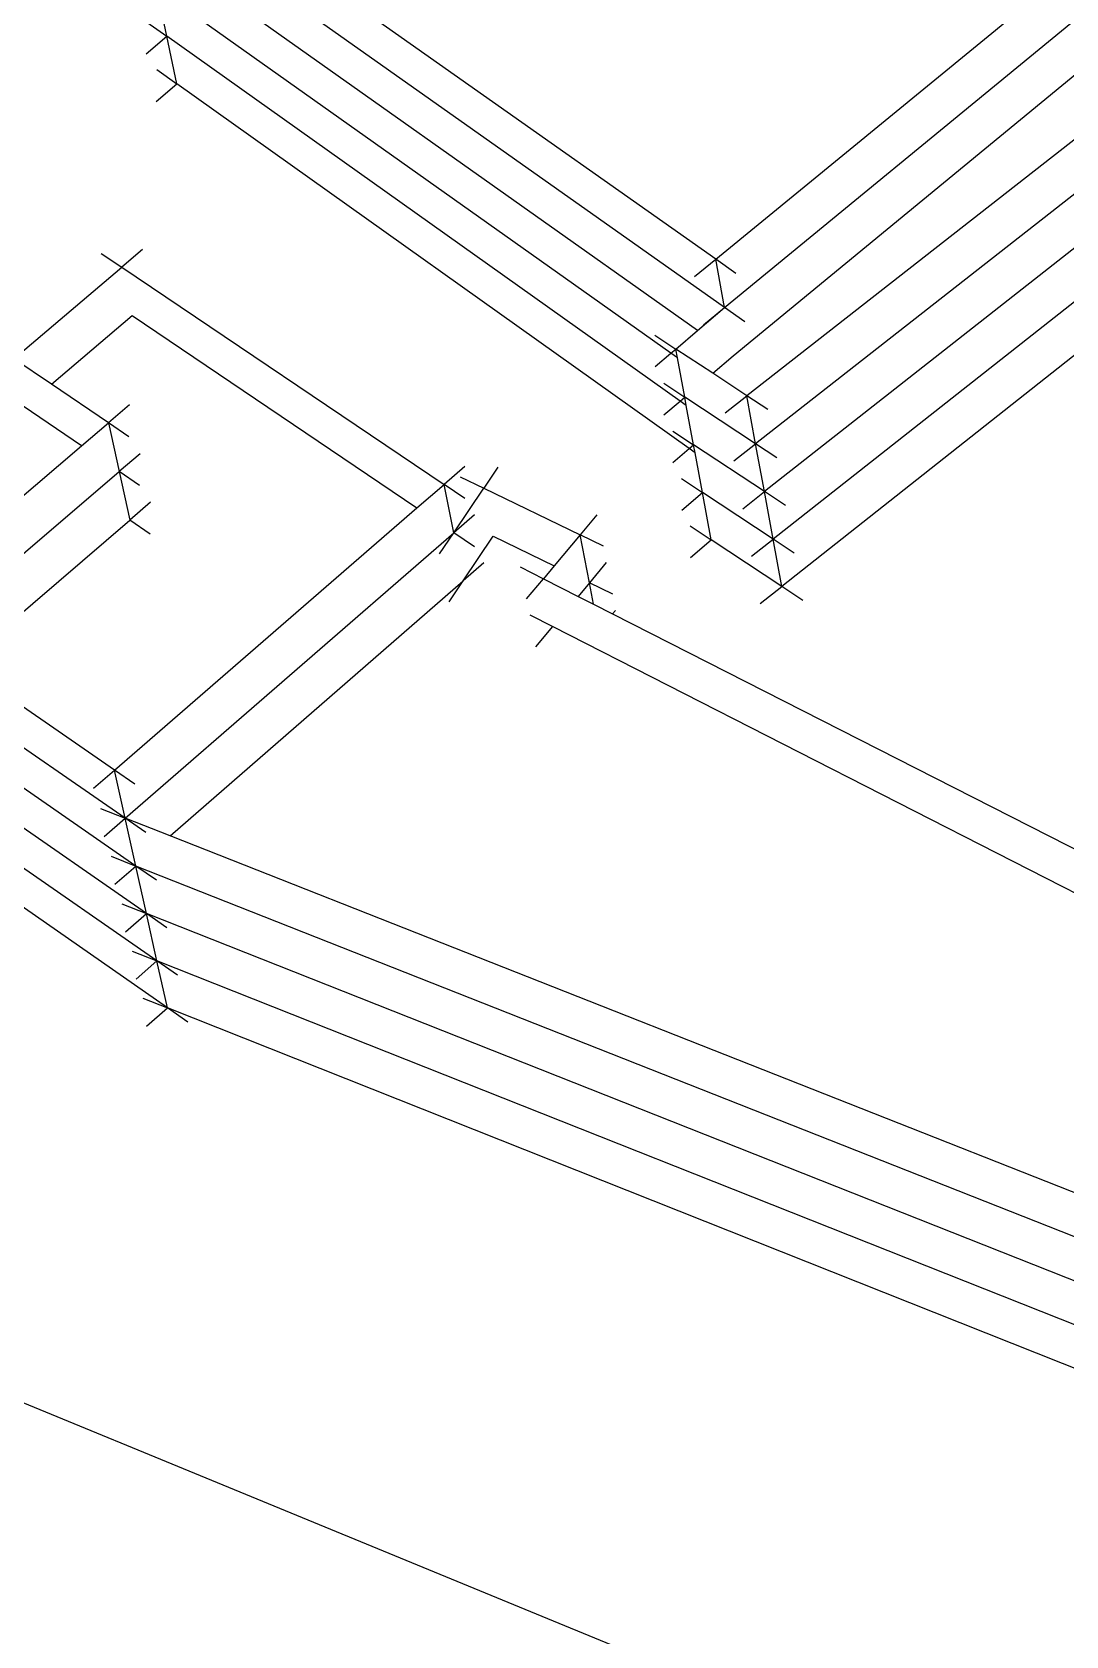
# Model space of a CAD drawing. Header units: inches. Extents: x 105 to 795, y 0 to 500.
# Drawn here: x 313.2 to 371.8, y 119.5 to 210.4 of the extents above; entities that cross this region are included whole.
import ezdxf

# ---------------------------------------------------------------- set-up
doc = ezdxf.new("R2010")
doc.units = ezdxf.units.IN
doc.header["$MEASUREMENT"] = 0

# ---------------------------------------------------------------- blocks, each defined once
blk = doc.blocks.new('block 246')
at = {"color": 7, "lineweight": 25, "true_color": 0xffffff}
blk.add_lwpolyline([(285.209, 144.011), (585.551, 20.309)], dxfattribs=at)
blk = doc.blocks.new('block 1647')
at = {"color": 7, "lineweight": 25, "true_color": 0xffffff}
blk.add_lwpolyline([(320.248, 206.433), (321.422, 207.437)], dxfattribs=at)
blk = doc.blocks.new('block 1648')
at = {"color": 7, "lineweight": 25, "true_color": 0xffffff}
blk.add_lwpolyline([(320.294, 208.24), (321.422, 207.437)], dxfattribs=at)
blk = doc.blocks.new('block 1649')
at = {"color": 7, "lineweight": 25, "true_color": 0xffffff}
blk.add_lwpolyline([(319.679, 209.13), (320.854, 210.132)], dxfattribs=at)
blk = doc.blocks.new('block 1650')
at = {"color": 7, "lineweight": 25, "true_color": 0xffffff}
blk.add_lwpolyline([(319.726, 210.934), (320.854, 210.132)], dxfattribs=at)
blk = doc.blocks.new('block 1651')
at = {"color": 7, "lineweight": 25, "true_color": 0xffffff}
blk.add_lwpolyline([(321.422, 207.437), (320.854, 210.132)], dxfattribs=at)
blk = doc.blocks.new('block 1653')
at = {"color": 7, "lineweight": 25, "true_color": 0xffffff}
blk.add_lwpolyline([(354.451, 177.976), (355.678, 178.945)], dxfattribs=at)
blk = doc.blocks.new('block 1654')
at = {"color": 7, "lineweight": 25, "true_color": 0xffffff}
blk.add_lwpolyline([(379.801, 198.001), (355.678, 178.945)], dxfattribs=at)
blk = doc.blocks.new('block 1656')
at = {"color": 7, "lineweight": 25, "true_color": 0xffffff}
blk.add_lwpolyline([(319.704, 154.027), (320.888, 155.066)], dxfattribs=at)
blk = doc.blocks.new('block 1657')
at = {"color": 7, "lineweight": 25, "true_color": 0xffffff}
blk.add_lwpolyline([(319.49, 155.622), (320.888, 155.066)], dxfattribs=at)
blk = doc.blocks.new('block 1658')
at = {"color": 7, "lineweight": 25, "true_color": 0xffffff}
blk.add_lwpolyline([(377.383, 132.607), (320.888, 155.066)], dxfattribs=at)
blk = doc.blocks.new('block 1661')
at = {"color": 7, "lineweight": 25, "true_color": 0xffffff}
blk.add_lwpolyline([(350.515, 180.581), (351.689, 181.589)], dxfattribs=at)
blk = doc.blocks.new('block 1662')
at = {"color": 7, "lineweight": 25, "true_color": 0xffffff}
blk.add_lwpolyline([(356.869, 178.156), (355.678, 178.945)], dxfattribs=at)
blk = doc.blocks.new('block 1663')
at = {"color": 7, "lineweight": 25, "true_color": 0xffffff}
blk.add_lwpolyline([(350.502, 182.376), (351.689, 181.589)], dxfattribs=at)
blk = doc.blocks.new('block 1664')
at = {"color": 7, "lineweight": 25, "true_color": 0xffffff}
blk.add_lwpolyline([(355.678, 178.945), (351.689, 181.589)], dxfattribs=at)
blk = doc.blocks.new('block 1665')
at = {"color": 7, "lineweight": 25, "true_color": 0xffffff}
blk.add_lwpolyline([(353.962, 180.658), (355.189, 181.625)], dxfattribs=at)
blk = doc.blocks.new('block 1666')
at = {"color": 7, "lineweight": 25, "true_color": 0xffffff}
blk.add_lwpolyline([(379.384, 200.691), (355.189, 181.625)], dxfattribs=at)
blk = doc.blocks.new('block 1667')
at = {"color": 7, "lineweight": 25, "true_color": 0xffffff}
blk.add_lwpolyline([(319.11, 156.693), (320.294, 157.731)], dxfattribs=at)
blk = doc.blocks.new('block 1668')
at = {"color": 7, "lineweight": 25, "true_color": 0xffffff}
blk.add_lwpolyline([(318.897, 158.286), (320.294, 157.731)], dxfattribs=at)
blk = doc.blocks.new('block 1669')
at = {"color": 7, "lineweight": 25, "true_color": 0xffffff}
blk.add_lwpolyline([(376.937, 135.256), (320.294, 157.731)], dxfattribs=at)
blk = doc.blocks.new('block 1674')
at = {"color": 7, "lineweight": 25, "true_color": 0xffffff}
blk.add_lwpolyline([(350.016, 183.265), (351.191, 184.271)], dxfattribs=at)
blk = doc.blocks.new('block 1675')
at = {"color": 7, "lineweight": 25, "true_color": 0xffffff}
blk.add_lwpolyline([(356.38, 180.838), (355.189, 181.625)], dxfattribs=at)
blk = doc.blocks.new('block 1676')
at = {"color": 7, "lineweight": 25, "true_color": 0xffffff}
blk.add_lwpolyline([(350.004, 185.056), (351.191, 184.271)], dxfattribs=at)
blk = doc.blocks.new('block 1677')
at = {"color": 7, "lineweight": 25, "true_color": 0xffffff}
blk.add_lwpolyline([(355.189, 181.625), (351.191, 184.271)], dxfattribs=at)
blk = doc.blocks.new('block 1679')
at = {"color": 7, "lineweight": 25, "true_color": 0xffffff}
blk.add_lwpolyline([(355.678, 178.945), (355.189, 181.625)], dxfattribs=at)
blk = doc.blocks.new('block 1680')
at = {"color": 7, "lineweight": 25, "true_color": 0xffffff}
blk.add_lwpolyline([(320.888, 155.066), (320.294, 157.731)], dxfattribs=at)
blk = doc.blocks.new('block 1683')
at = {"color": 7, "lineweight": 25, "true_color": 0xffffff}
blk.add_lwpolyline([(351.689, 181.589), (351.191, 184.271)], dxfattribs=at)
blk = doc.blocks.new('block 1685')
at = {"color": 7, "lineweight": 25, "true_color": 0xffffff}
blk.add_lwpolyline([(322.051, 154.257), (320.888, 155.066)], dxfattribs=at)
blk = doc.blocks.new('block 1688')
at = {"color": 7, "lineweight": 25, "true_color": 0xffffff}
blk.add_lwpolyline([(321.457, 156.924), (320.294, 157.731)], dxfattribs=at)
blk = doc.blocks.new('block 1689')
at = {"color": 7, "lineweight": 25, "true_color": 0xffffff}
blk.add_lwpolyline([(320.294, 157.731), (311.707, 163.697)], dxfattribs=at)
blk = doc.blocks.new('block 1693')
at = {"color": 7, "lineweight": 25, "true_color": 0xffffff}
blk.add_lwpolyline([(320.854, 210.132), (320.283, 212.841)], dxfattribs=at)
blk = doc.blocks.new('block 1696')
at = {"color": 7, "lineweight": 25, "true_color": 0xffffff}
blk.add_lwpolyline([(350.917, 193.453), (319.709, 215.564)], dxfattribs=at)
blk = doc.blocks.new('block 1700')
at = {"color": 7, "lineweight": 25, "true_color": 0xffffff}
blk.add_lwpolyline([(353.589, 193.935), (352.439, 194.748)], dxfattribs=at)
blk = doc.blocks.new('block 1702')
at = {"color": 7, "lineweight": 25, "true_color": 0xffffff}
blk.add_lwpolyline([(352.439, 194.748), (319.132, 218.303)], dxfattribs=at)
blk = doc.blocks.new('block 1703')
at = {"color": 7, "lineweight": 25, "true_color": 0xffffff}
blk.add_lwpolyline([(351.244, 193.766), (352.439, 194.748)], dxfattribs=at)
blk = doc.blocks.new('block 1705')
at = {"color": 7, "lineweight": 25, "true_color": 0xffffff}
blk.add_lwpolyline([(352.439, 194.748), (390.614, 226.124)], dxfattribs=at)
blk = doc.blocks.new('block 1722')
at = {"color": 7, "lineweight": 25, "true_color": 0xffffff}
blk.add_lwpolyline([(353.088, 196.679), (351.939, 197.489)], dxfattribs=at)
blk = doc.blocks.new('block 1724')
at = {"color": 7, "lineweight": 25, "true_color": 0xffffff}
blk.add_lwpolyline([(350.743, 196.51), (351.939, 197.489)], dxfattribs=at)
blk = doc.blocks.new('block 1728')
at = {"color": 7, "lineweight": 25, "true_color": 0xffffff}
blk.add_lwpolyline([(352.439, 194.748), (351.939, 197.489)], dxfattribs=at)
blk = doc.blocks.new('block 1742')
at = {"color": 7, "lineweight": 25, "true_color": 0xffffff}
blk.add_lwpolyline([(353.47, 183.354), (354.698, 184.32)], dxfattribs=at)
blk = doc.blocks.new('block 1743')
at = {"color": 7, "lineweight": 25, "true_color": 0xffffff}
blk.add_lwpolyline([(378.964, 203.396), (354.698, 184.32)], dxfattribs=at)
blk = doc.blocks.new('block 1746')
at = {"color": 7, "lineweight": 25, "true_color": 0xffffff}
blk.add_lwpolyline([(346.262, 177.594), (346.095, 177.394)], dxfattribs=at)
blk = doc.blocks.new('block 1747')
at = {"color": 7, "lineweight": 25, "true_color": 0xffffff}
blk.add_lwpolyline([(318.513, 159.375), (319.698, 160.411)], dxfattribs=at)
blk = doc.blocks.new('block 1748')
at = {"color": 7, "lineweight": 25, "true_color": 0xffffff}
blk.add_lwpolyline([(318.301, 160.964), (319.698, 160.411)], dxfattribs=at)
blk = doc.blocks.new('block 1749')
at = {"color": 7, "lineweight": 25, "true_color": 0xffffff}
blk.add_lwpolyline([(376.489, 137.919), (319.698, 160.411)], dxfattribs=at)
blk = doc.blocks.new('block 1754')
at = {"color": 7, "lineweight": 25, "true_color": 0xffffff}
blk.add_lwpolyline([(355.888, 183.534), (354.698, 184.32)], dxfattribs=at)
blk = doc.blocks.new('block 1755')
at = {"color": 7, "lineweight": 25, "true_color": 0xffffff}
blk.add_lwpolyline([(349.504, 187.75), (350.69, 186.967)], dxfattribs=at)
blk = doc.blocks.new('block 1756')
at = {"color": 7, "lineweight": 25, "true_color": 0xffffff}
blk.add_lwpolyline([(354.698, 184.32), (350.69, 186.967)], dxfattribs=at)
blk = doc.blocks.new('block 1758')
at = {"color": 7, "lineweight": 25, "true_color": 0xffffff}
blk.add_lwpolyline([(355.189, 181.625), (354.698, 184.32)], dxfattribs=at)
blk = doc.blocks.new('block 1759')
at = {"color": 7, "lineweight": 25, "true_color": 0xffffff}
blk.add_lwpolyline([(320.294, 157.731), (319.698, 160.411)], dxfattribs=at)
blk = doc.blocks.new('block 1761')
at = {"color": 7, "lineweight": 25, "true_color": 0xffffff}
blk.add_lwpolyline([(352.976, 186.066), (354.204, 187.029)], dxfattribs=at)
blk = doc.blocks.new('block 1762')
at = {"color": 7, "lineweight": 25, "true_color": 0xffffff}
blk.add_lwpolyline([(378.543, 206.116), (354.204, 187.029)], dxfattribs=at)
blk = doc.blocks.new('block 1781')
at = {"color": 7, "lineweight": 25, "true_color": 0xffffff}
blk.add_lwpolyline([(341.405, 177.336), (342.712, 176.669)], dxfattribs=at)
blk = doc.blocks.new('block 1783')
at = {"color": 7, "lineweight": 25, "true_color": 0xffffff}
blk.add_lwpolyline([(342.712, 176.669), (381.804, 156.722)], dxfattribs=at)
blk = doc.blocks.new('block 1784')
at = {"color": 7, "lineweight": 25, "true_color": 0xffffff}
blk.add_lwpolyline([(345.739, 180.296), (344.791, 179.159)], dxfattribs=at)
blk = doc.blocks.new('block 1785')
at = {"color": 7, "lineweight": 25, "true_color": 0xffffff}
blk.add_lwpolyline([(341.76, 175.527), (342.712, 176.669)], dxfattribs=at)
blk = doc.blocks.new('block 1786')
at = {"color": 7, "lineweight": 25, "true_color": 0xffffff}
blk.add_lwpolyline([(344.791, 179.159), (344.145, 178.386)], dxfattribs=at)
blk = doc.blocks.new('block 1787')
at = {"color": 7, "lineweight": 25, "true_color": 0xffffff}
blk.add_lwpolyline([(346.12, 178.516), (344.791, 179.159)], dxfattribs=at)
blk = doc.blocks.new('block 1788')
at = {"color": 7, "lineweight": 25, "true_color": 0xffffff}
blk.add_lwpolyline([(339.338, 181.798), (342.797, 180.124)], dxfattribs=at)
blk = doc.blocks.new('block 1789')
at = {"color": 7, "lineweight": 25, "true_color": 0xffffff}
blk.add_lwpolyline([(336.844, 178.074), (337.647, 179.273)], dxfattribs=at)
blk = doc.blocks.new('block 1790')
at = {"color": 7, "lineweight": 25, "true_color": 0xffffff}
blk.add_lwpolyline([(337.647, 179.273), (339.338, 181.798)], dxfattribs=at)
blk = doc.blocks.new('block 1791')
at = {"color": 7, "lineweight": 25, "true_color": 0xffffff}
blk.add_lwpolyline([(317.912, 162.072), (319.098, 163.105)], dxfattribs=at)
blk = doc.blocks.new('block 1792')
at = {"color": 7, "lineweight": 25, "true_color": 0xffffff}
blk.add_lwpolyline([(338.816, 180.292), (337.647, 179.273)], dxfattribs=at)
blk = doc.blocks.new('block 1793')
at = {"color": 7, "lineweight": 25, "true_color": 0xffffff}
blk.add_lwpolyline([(321.049, 164.807), (337.647, 179.273)], dxfattribs=at)
blk = doc.blocks.new('block 1794')
at = {"color": 7, "lineweight": 25, "true_color": 0xffffff}
blk.add_lwpolyline([(317.701, 163.657), (319.098, 163.105)], dxfattribs=at)
blk = doc.blocks.new('block 1800')
at = {"color": 7, "lineweight": 25, "true_color": 0xffffff}
blk.add_lwpolyline([(352.938, 192.021), (391, 223.382)], dxfattribs=at)
blk = doc.blocks.new('block 1801')
at = {"color": 7, "lineweight": 25, "true_color": 0xffffff}
blk.add_lwpolyline([(351.771, 191.027), (352.938, 192.021)], dxfattribs=at)
blk = doc.blocks.new('block 1802')
at = {"color": 7, "lineweight": 25, "true_color": 0xffffff}
blk.add_lwpolyline([(355.394, 186.245), (354.204, 187.029)], dxfattribs=at)
blk = doc.blocks.new('block 1803')
at = {"color": 7, "lineweight": 25, "true_color": 0xffffff}
blk.add_lwpolyline([(349, 190.459), (350.187, 189.678)], dxfattribs=at)
blk = doc.blocks.new('block 1804')
at = {"color": 7, "lineweight": 25, "true_color": 0xffffff}
blk.add_lwpolyline([(354.204, 187.029), (350.187, 189.678)], dxfattribs=at)
blk = doc.blocks.new('block 1806')
at = {"color": 7, "lineweight": 25, "true_color": 0xffffff}
blk.add_lwpolyline([(354.698, 184.32), (354.204, 187.029)], dxfattribs=at)
blk = doc.blocks.new('block 1808')
at = {"color": 7, "lineweight": 25, "true_color": 0xffffff}
blk.add_lwpolyline([(345.026, 177.938), (344.791, 179.159)], dxfattribs=at)
blk = doc.blocks.new('block 1809')
at = {"color": 7, "lineweight": 25, "true_color": 0xffffff}
blk.add_lwpolyline([(319.698, 160.411), (319.098, 163.105)], dxfattribs=at)
blk = doc.blocks.new('block 1813')
at = {"color": 7, "lineweight": 25, "true_color": 0xffffff}
blk.add_lwpolyline([(352.479, 188.792), (353.708, 189.753)], dxfattribs=at)
blk = doc.blocks.new('block 1814')
at = {"color": 7, "lineweight": 25, "true_color": 0xffffff}
blk.add_lwpolyline([(378.119, 208.85), (353.708, 189.753)], dxfattribs=at)
blk = doc.blocks.new('block 1833')
at = {"color": 7, "lineweight": 25, "true_color": 0xffffff}
blk.add_lwpolyline([(340.874, 180.052), (342.18, 179.387)], dxfattribs=at)
blk = doc.blocks.new('block 1835')
at = {"color": 7, "lineweight": 25, "true_color": 0xffffff}
blk.add_lwpolyline([(345.214, 183.013), (344.265, 181.878)], dxfattribs=at)
blk = doc.blocks.new('block 1836')
at = {"color": 7, "lineweight": 25, "true_color": 0xffffff}
blk.add_lwpolyline([(341.227, 178.248), (342.18, 179.387)], dxfattribs=at)
blk = doc.blocks.new('block 1837')
at = {"color": 7, "lineweight": 25, "true_color": 0xffffff}
blk.add_lwpolyline([(337.474, 185.159), (338.799, 184.519)], dxfattribs=at)
blk = doc.blocks.new('block 1838')
at = {"color": 7, "lineweight": 25, "true_color": 0xffffff}
blk.add_lwpolyline([(345.594, 181.236), (344.265, 181.878)], dxfattribs=at)
blk = doc.blocks.new('block 1839')
at = {"color": 7, "lineweight": 25, "true_color": 0xffffff}
blk.add_lwpolyline([(338.799, 184.519), (344.265, 181.878)], dxfattribs=at)
blk = doc.blocks.new('block 1840')
at = {"color": 7, "lineweight": 25, "true_color": 0xffffff}
blk.add_lwpolyline([(336.298, 180.796), (337.102, 181.993)], dxfattribs=at)
blk = doc.blocks.new('block 1841')
at = {"color": 7, "lineweight": 25, "true_color": 0xffffff}
blk.add_lwpolyline([(339.6, 185.711), (338.799, 184.519)], dxfattribs=at)
blk = doc.blocks.new('block 1842')
at = {"color": 7, "lineweight": 25, "true_color": 0xffffff}
blk.add_lwpolyline([(337.102, 181.993), (338.799, 184.519)], dxfattribs=at)
blk = doc.blocks.new('block 1843')
at = {"color": 7, "lineweight": 25, "true_color": 0xffffff}
blk.add_lwpolyline([(317.308, 164.783), (318.494, 165.814)], dxfattribs=at)
blk = doc.blocks.new('block 1844')
at = {"color": 7, "lineweight": 25, "true_color": 0xffffff}
blk.add_lwpolyline([(338.271, 183.01), (337.102, 181.993)], dxfattribs=at)
blk = doc.blocks.new('block 1845')
at = {"color": 7, "lineweight": 25, "true_color": 0xffffff}
blk.add_lwpolyline([(318.494, 165.814), (337.102, 181.993)], dxfattribs=at)
blk = doc.blocks.new('block 1846')
at = {"color": 7, "lineweight": 25, "true_color": 0xffffff}
blk.add_lwpolyline([(317.098, 166.365), (318.494, 165.814)], dxfattribs=at)
blk = doc.blocks.new('block 1850')
at = {"color": 7, "lineweight": 25, "true_color": 0xffffff}
blk.add_lwpolyline([(354.897, 188.971), (353.708, 189.753)], dxfattribs=at)
blk = doc.blocks.new('block 1851')
at = {"color": 7, "lineweight": 25, "true_color": 0xffffff}
blk.add_lwpolyline([(348.494, 193.183), (349.68, 192.402)], dxfattribs=at)
blk = doc.blocks.new('block 1853')
at = {"color": 7, "lineweight": 25, "true_color": 0xffffff}
blk.add_lwpolyline([(354.204, 187.029), (353.708, 189.753)], dxfattribs=at)
blk = doc.blocks.new('block 1855')
at = {"color": 7, "lineweight": 25, "true_color": 0xffffff}
blk.add_lwpolyline([(344.791, 179.159), (344.265, 181.878)], dxfattribs=at)
blk = doc.blocks.new('block 1856')
at = {"color": 7, "lineweight": 25, "true_color": 0xffffff}
blk.add_lwpolyline([(319.098, 163.105), (318.494, 165.814)], dxfattribs=at)
blk = doc.blocks.new('block 1870')
at = {"color": 7, "lineweight": 25, "true_color": 0xffffff}
blk.add_lwpolyline([(320.86, 159.604), (319.698, 160.411)], dxfattribs=at)
blk = doc.blocks.new('block 1871')
at = {"color": 7, "lineweight": 25, "true_color": 0xffffff}
blk.add_lwpolyline([(319.698, 160.411), (311.089, 166.381)], dxfattribs=at)
blk = doc.blocks.new('block 1873')
at = {"color": 7, "lineweight": 25, "true_color": 0xffffff}
blk.add_lwpolyline([(320.26, 162.301), (319.098, 163.105)], dxfattribs=at)
blk = doc.blocks.new('block 1874')
at = {"color": 7, "lineweight": 25, "true_color": 0xffffff}
blk.add_lwpolyline([(319.098, 163.105), (310.468, 169.079)], dxfattribs=at)
blk = doc.blocks.new('block 1876')
at = {"color": 7, "lineweight": 25, "true_color": 0xffffff}
blk.add_lwpolyline([(314.324, 190.41), (318.892, 194.297)], dxfattribs=at)
blk = doc.blocks.new('block 1877')
at = {"color": 7, "lineweight": 25, "true_color": 0xffffff}
blk.add_lwpolyline([(319.656, 165.012), (318.494, 165.814)], dxfattribs=at)
blk = doc.blocks.new('block 1878')
at = {"color": 7, "lineweight": 25, "true_color": 0xffffff}
blk.add_lwpolyline([(318.494, 165.814), (309.844, 171.793)], dxfattribs=at)
blk = doc.blocks.new('block 1879')
at = {"color": 7, "lineweight": 25, "true_color": 0xffffff}
blk.add_lwpolyline([(338.276, 181.2), (337.102, 181.993)], dxfattribs=at)
blk = doc.blocks.new('block 1880')
at = {"color": 7, "lineweight": 25, "true_color": 0xffffff}
blk.add_lwpolyline([(318.892, 194.297), (335.022, 183.398)], dxfattribs=at)
blk = doc.blocks.new('block 1882')
at = {"color": 7, "lineweight": 25, "true_color": 0xffffff}
blk.add_lwpolyline([(319.483, 198.042), (318.299, 197.038)], dxfattribs=at)
blk = doc.blocks.new('block 1883')
at = {"color": 7, "lineweight": 25, "true_color": 0xffffff}
blk.add_lwpolyline([(312.193, 191.855), (318.299, 197.038)], dxfattribs=at)
blk = doc.blocks.new('block 1884')
at = {"color": 7, "lineweight": 25, "true_color": 0xffffff}
blk.add_lwpolyline([(319.049, 167.737), (317.887, 168.539)], dxfattribs=at)
blk = doc.blocks.new('block 1885')
at = {"color": 7, "lineweight": 25, "true_color": 0xffffff}
blk.add_lwpolyline([(317.887, 168.539), (309.216, 174.521)], dxfattribs=at)
blk = doc.blocks.new('block 1886')
at = {"color": 7, "lineweight": 25, "true_color": 0xffffff}
blk.add_lwpolyline([(316.701, 167.51), (317.887, 168.539)], dxfattribs=at)
blk = doc.blocks.new('block 1887')
at = {"color": 7, "lineweight": 25, "true_color": 0xffffff}
blk.add_lwpolyline([(337.724, 185.741), (336.554, 184.728)], dxfattribs=at)
blk = doc.blocks.new('block 1888')
at = {"color": 7, "lineweight": 25, "true_color": 0xffffff}
blk.add_lwpolyline([(317.139, 197.82), (318.299, 197.038)], dxfattribs=at)
blk = doc.blocks.new('block 1889')
at = {"color": 7, "lineweight": 25, "true_color": 0xffffff}
blk.add_lwpolyline([(337.728, 183.937), (336.554, 184.728)], dxfattribs=at)
blk = doc.blocks.new('block 1890')
at = {"color": 7, "lineweight": 25, "true_color": 0xffffff}
blk.add_lwpolyline([(318.299, 197.038), (336.554, 184.728)], dxfattribs=at)
blk = doc.blocks.new('block 1891')
at = {"color": 7, "lineweight": 25, "true_color": 0xffffff}
blk.add_lwpolyline([(318.494, 165.814), (317.887, 168.539)], dxfattribs=at)
blk = doc.blocks.new('block 1892')
at = {"color": 7, "lineweight": 25, "true_color": 0xffffff}
blk.add_lwpolyline([(337.102, 181.993), (336.554, 184.728)], dxfattribs=at)
blk = doc.blocks.new('block 1911')
at = {"color": 7, "lineweight": 25, "true_color": 0xffffff}
blk.add_lwpolyline([(319.937, 183.726), (318.753, 182.71)], dxfattribs=at)
blk = doc.blocks.new('block 1912')
at = {"color": 7, "lineweight": 25, "true_color": 0xffffff}
blk.add_lwpolyline([(319.916, 181.918), (318.753, 182.71)], dxfattribs=at)
blk = doc.blocks.new('block 1919')
at = {"color": 7, "lineweight": 25, "true_color": 0xffffff}
blk.add_lwpolyline([(319.336, 186.472), (318.152, 185.458)], dxfattribs=at)
blk = doc.blocks.new('block 1920')
at = {"color": 7, "lineweight": 25, "true_color": 0xffffff}
blk.add_lwpolyline([(307.529, 176.36), (318.152, 185.458)], dxfattribs=at)
blk = doc.blocks.new('block 1921')
at = {"color": 7, "lineweight": 25, "true_color": 0xffffff}
blk.add_lwpolyline([(319.314, 184.668), (318.152, 185.458)], dxfattribs=at)
blk = doc.blocks.new('block 1922')
at = {"color": 7, "lineweight": 25, "true_color": 0xffffff}
blk.add_lwpolyline([(316.015, 186.912), (307.448, 192.737)], dxfattribs=at)
blk = doc.blocks.new('block 1923')
at = {"color": 7, "lineweight": 25, "true_color": 0xffffff}
blk.add_lwpolyline([(318.152, 185.458), (318.753, 182.71)], dxfattribs=at)
blk = doc.blocks.new('block 1928')
at = {"color": 7, "lineweight": 25, "true_color": 0xffffff}
blk.add_lwpolyline([(318.732, 189.233), (317.548, 188.222)], dxfattribs=at)
blk = doc.blocks.new('block 1929')
at = {"color": 7, "lineweight": 25, "true_color": 0xffffff}
blk.add_lwpolyline([(318.709, 187.433), (317.548, 188.222)], dxfattribs=at)
blk = doc.blocks.new('block 1930')
at = {"color": 7, "lineweight": 25, "true_color": 0xffffff}
blk.add_lwpolyline([(317.548, 188.222), (318.152, 185.458)], dxfattribs=at)
blk = doc.blocks.new('block 2965')
at = {"color": 7, "lineweight": 25, "true_color": 0xffffff}
blk.add_lwpolyline([(350.772, 186.525), (350.445, 186.758)], dxfattribs=at)
blk = doc.blocks.new('block 2966')
at = {"color": 7, "lineweight": 25, "true_color": 0xffffff}
blk.add_lwpolyline([(350.445, 186.758), (321.422, 207.437)], dxfattribs=at)
blk = doc.blocks.new('block 2967')
at = {"color": 7, "lineweight": 25, "true_color": 0xffffff}
blk.add_lwpolyline([(350.273, 189.209), (349.927, 189.456)], dxfattribs=at)
blk = doc.blocks.new('block 2968')
at = {"color": 7, "lineweight": 25, "true_color": 0xffffff}
blk.add_lwpolyline([(349.927, 189.456), (320.854, 210.132)], dxfattribs=at)
blk = doc.blocks.new('block 2971')
at = {"color": 7, "lineweight": 25, "true_color": 0xffffff}
blk.add_lwpolyline([(320.888, 155.066), (310.273, 162.454)], dxfattribs=at)
blk = doc.blocks.new('block 2973')
at = {"color": 7, "lineweight": 25, "true_color": 0xffffff}
blk.add_lwpolyline([(349.772, 191.908), (349.405, 192.169)], dxfattribs=at)
blk = doc.blocks.new('block 2974')
at = {"color": 7, "lineweight": 25, "true_color": 0xffffff}
blk.add_lwpolyline([(349.405, 192.169), (320.283, 212.841)], dxfattribs=at)
blk = doc.blocks.new('block 2977')
at = {"color": 7, "lineweight": 25, "true_color": 0xffffff}
blk.add_lwpolyline([(351.939, 197.489), (320.642, 219.58)], dxfattribs=at)
blk = doc.blocks.new('block 2979')
at = {"color": 7, "lineweight": 25, "true_color": 0xffffff}
blk.add_lwpolyline([(351.939, 197.489), (388.543, 227.499)], dxfattribs=at)
blk = doc.blocks.new('block 2981')
at = {"color": 7, "lineweight": 25, "true_color": 0xffffff}
blk.add_lwpolyline([(349.515, 185.963), (350.445, 186.758)], dxfattribs=at)
blk = doc.blocks.new('block 2982')
at = {"color": 7, "lineweight": 25, "true_color": 0xffffff}
blk.add_lwpolyline([(350.445, 186.758), (350.69, 186.967)], dxfattribs=at)
blk = doc.blocks.new('block 2983')
at = {"color": 7, "lineweight": 25, "true_color": 0xffffff}
blk.add_lwpolyline([(351.191, 184.271), (350.772, 186.525)], dxfattribs=at)
blk = doc.blocks.new('block 2984')
at = {"color": 7, "lineweight": 25, "true_color": 0xffffff}
blk.add_lwpolyline([(350.772, 186.525), (350.69, 186.967)], dxfattribs=at)
blk = doc.blocks.new('block 2986')
at = {"color": 7, "lineweight": 25, "true_color": 0xffffff}
blk.add_lwpolyline([(375.193, 140.931), (319.098, 163.105)], dxfattribs=at)
blk = doc.blocks.new('block 2987')
at = {"color": 7, "lineweight": 25, "true_color": 0xffffff}
blk.add_lwpolyline([(349.011, 188.676), (349.927, 189.456)], dxfattribs=at)
blk = doc.blocks.new('block 2988')
at = {"color": 7, "lineweight": 25, "true_color": 0xffffff}
blk.add_lwpolyline([(349.927, 189.456), (350.187, 189.678)], dxfattribs=at)
blk = doc.blocks.new('block 2989')
at = {"color": 7, "lineweight": 25, "true_color": 0xffffff}
blk.add_lwpolyline([(350.69, 186.967), (350.273, 189.209)], dxfattribs=at)
blk = doc.blocks.new('block 2990')
at = {"color": 7, "lineweight": 25, "true_color": 0xffffff}
blk.add_lwpolyline([(350.273, 189.209), (350.187, 189.678)], dxfattribs=at)
blk = doc.blocks.new('block 3002')
at = {"color": 7, "lineweight": 25, "true_color": 0xffffff}
blk.add_lwpolyline([(342.18, 179.387), (344.145, 178.386)], dxfattribs=at)
blk = doc.blocks.new('block 3003')
at = {"color": 7, "lineweight": 25, "true_color": 0xffffff}
blk.add_lwpolyline([(344.265, 181.878), (342.797, 180.124)], dxfattribs=at)
blk = doc.blocks.new('block 3004')
at = {"color": 7, "lineweight": 25, "true_color": 0xffffff}
blk.add_lwpolyline([(342.797, 180.124), (342.18, 179.387)], dxfattribs=at)
blk = doc.blocks.new('block 3005')
at = {"color": 7, "lineweight": 25, "true_color": 0xffffff}
blk.add_lwpolyline([(375.585, 143.29), (321.049, 164.807)], dxfattribs=at)
blk = doc.blocks.new('block 3006')
at = {"color": 7, "lineweight": 25, "true_color": 0xffffff}
blk.add_lwpolyline([(321.049, 164.807), (318.494, 165.814)], dxfattribs=at)
blk = doc.blocks.new('block 3009')
at = {"color": 7, "lineweight": 25, "true_color": 0xffffff}
blk.add_lwpolyline([(348.504, 191.403), (349.405, 192.169)], dxfattribs=at)
blk = doc.blocks.new('block 3010')
at = {"color": 7, "lineweight": 25, "true_color": 0xffffff}
blk.add_lwpolyline([(349.405, 192.169), (349.68, 192.402)], dxfattribs=at)
blk = doc.blocks.new('block 3011')
at = {"color": 7, "lineweight": 25, "true_color": 0xffffff}
blk.add_lwpolyline([(349.68, 192.402), (350.917, 193.453)], dxfattribs=at)
blk = doc.blocks.new('block 3012')
at = {"color": 7, "lineweight": 25, "true_color": 0xffffff}
blk.add_lwpolyline([(350.917, 193.453), (352.439, 194.748)], dxfattribs=at)
blk = doc.blocks.new('block 3013')
at = {"color": 7, "lineweight": 25, "true_color": 0xffffff}
blk.add_lwpolyline([(353.708, 189.753), (351.771, 191.027)], dxfattribs=at)
blk = doc.blocks.new('block 3014')
at = {"color": 7, "lineweight": 25, "true_color": 0xffffff}
blk.add_lwpolyline([(351.771, 191.027), (349.68, 192.402)], dxfattribs=at)
blk = doc.blocks.new('block 3016')
at = {"color": 7, "lineweight": 25, "true_color": 0xffffff}
blk.add_lwpolyline([(350.187, 189.678), (349.772, 191.908)], dxfattribs=at)
blk = doc.blocks.new('block 3017')
at = {"color": 7, "lineweight": 25, "true_color": 0xffffff}
blk.add_lwpolyline([(349.772, 191.908), (349.68, 192.402)], dxfattribs=at)
blk = doc.blocks.new('block 3023')
at = {"color": 7, "lineweight": 25, "true_color": 0xffffff}
blk.add_lwpolyline([(317.887, 168.539), (335.022, 183.398)], dxfattribs=at)
blk = doc.blocks.new('block 3024')
at = {"color": 7, "lineweight": 25, "true_color": 0xffffff}
blk.add_lwpolyline([(335.022, 183.398), (336.554, 184.728)], dxfattribs=at)
blk = doc.blocks.new('block 3032')
at = {"color": 7, "lineweight": 25, "true_color": 0xffffff}
blk.add_lwpolyline([(309.216, 174.521), (318.753, 182.71)], dxfattribs=at)
blk = doc.blocks.new('block 3044')
at = {"color": 7, "lineweight": 25, "true_color": 0xffffff}
blk.add_lwpolyline([(306.891, 179.118), (316.015, 186.912)], dxfattribs=at)
blk = doc.blocks.new('block 3045')
at = {"color": 7, "lineweight": 25, "true_color": 0xffffff}
blk.add_lwpolyline([(316.015, 186.912), (317.548, 188.222)], dxfattribs=at)
blk = doc.blocks.new('block 3382')
at = {"color": 7, "lineweight": 25, "true_color": 0xffffff}
blk.add_lwpolyline([(317.548, 188.222), (314.324, 190.41)], dxfattribs=at)
blk = doc.blocks.new('block 3518')
at = {"color": 7, "lineweight": 25, "true_color": 0xffffff}
blk.add_lwpolyline([(344.145, 178.386), (345.026, 177.938)], dxfattribs=at)
blk = doc.blocks.new('block 3519')
at = {"color": 7, "lineweight": 25, "true_color": 0xffffff}
blk.add_lwpolyline([(345.026, 177.938), (346.095, 177.394)], dxfattribs=at)
blk = doc.blocks.new('block 3520')
at = {"color": 7, "lineweight": 25, "true_color": 0xffffff}
blk.add_lwpolyline([(346.095, 177.394), (378.334, 160.974)], dxfattribs=at)
blk = doc.blocks.new('block 3525')
at = {"color": 7, "lineweight": 25, "true_color": 0xffffff}
blk.add_lwpolyline([(314.324, 190.41), (312.193, 191.855)], dxfattribs=at)

msp = doc.modelspace()

# ---------------------------------------------------------------- block references
for name in ['block 2979', 'block 1705', 'block 1800', 'block 2977', 'block 1702', 'block 1696', 'block 1693', 'block 2974', 'block 1650', 'block 1649', 'block 1651', 'block 2968', 'block 1648', 'block 1814', 'block 1647', 'block 2966', 'block 1762', 'block 1743', 'block 1666', 'block 1888', 'block 1882', 'block 1724', 'block 1722', 'block 1728', 'block 1654', 'block 1883', 'block 1890', 'block 3012', 'block 1703', 'block 1700', 'block 1876', 'block 1880', 'block 1922', 'block 1851', 'block 3011', 'block 3525', 'block 3009', 'block 3010', 'block 2973', 'block 3014', 'block 3017', 'block 3016', 'block 1801', 'block 3013', 'block 3382', 'block 1803', 'block 1928', 'block 2987', 'block 2988', 'block 2967', 'block 1804', 'block 2990', 'block 2989', 'block 1813', 'block 1850', 'block 1853', 'block 3045', 'block 1929', 'block 1930', 'block 1755', 'block 3044', 'block 1919', 'block 2981', 'block 2982', 'block 2965', 'block 1756', 'block 2984', 'block 2983', 'block 1761', 'block 1802', 'block 1806', 'block 1920', 'block 1921', 'block 1923', 'block 1887', 'block 1841', 'block 3024', 'block 1889', 'block 1892', 'block 1842', 'block 1837', 'block 1839', 'block 1676', 'block 1911', 'block 1674', 'block 1677', 'block 1683', 'block 1742', 'block 1754', 'block 1758', 'block 3032', 'block 3023', 'block 1912', 'block 1844', 'block 1835', 'block 1845', 'block 1840', 'block 1879', 'block 1790', 'block 1788', 'block 3003', 'block 1838', 'block 1855', 'block 1663', 'block 1661', 'block 1664', 'block 1665', 'block 1675', 'block 1679', 'block 1792', 'block 1833', 'block 3004', 'block 1784', 'block 1793', 'block 1789', 'block 1836', 'block 3002', 'block 1786', 'block 1787', 'block 1808', 'block 3518', 'block 1653', 'block 1662', 'block 1781', 'block 3519', 'block 1746', 'block 3520', 'block 1785', 'block 1783', 'block 1885', 'block 1878', 'block 1874', 'block 1886', 'block 1884', 'block 1891', 'block 1871', 'block 1846', 'block 1843', 'block 1856', 'block 1877', 'block 3006', 'block 3005', 'block 1689', 'block 1794', 'block 1791', 'block 1809', 'block 1873', 'block 2986', 'block 2971', 'block 1748', 'block 1747', 'block 1749', 'block 1759', 'block 1870', 'block 1668', 'block 1667', 'block 1669', 'block 1680', 'block 1688', 'block 1657', 'block 1656', 'block 1658', 'block 1685', 'block 246']:
    msp.add_blockref(name, (0, 0))

doc.saveas('drawing.dxf')
